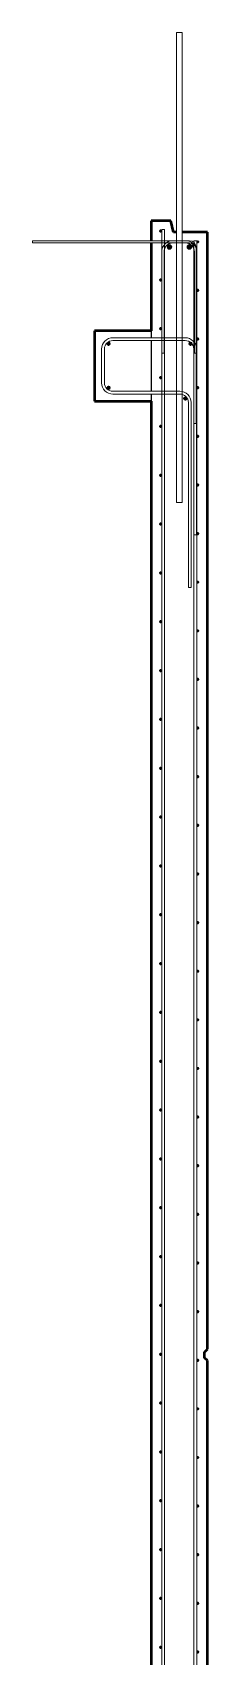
# Model space of a CAD drawing. Header units: millimetres. Extents: x 6744 to 22888, y -3063 to 10037.
# Drawn here: x 22268 to 22888, y 2598 to 8370 of the extents above; entities that cross this region are included whole.
import ezdxf

# ---------------------------------------------------------------- set-up
doc = ezdxf.new("R2010")
doc.units = ezdxf.units.MM
for name, color, linetype, lineweight in [('A-WALL', 113, 'Continuous', 25), ('S-BEAM', 12, 'Continuous', 18), ('S-RBAR', 171, 'Continuous', 18)]:
    doc.layers.add(name, color=color, linetype=linetype, lineweight=lineweight)

msp = doc.modelspace()

# ---------------------------------------------------------------- hatches: boundary and pattern name
at = {"layer": 'S-RBAR'}
h = msp.add_hatch(color=256, dxfattribs=at)
edge = h.paths.add_edge_path()
edge.add_arc((22721.69925, 7664.00692), 4, 0, 360)
for points in [[(22721.69925, 7660.00692), (22725.69925, 7664.00692), (22721.69925, 7668.00692), (22717.69925, 7664.00692)], [(22853.69925, 7622), (22857.69925, 7626), (22853.69925, 7630), (22849.69925, 7626)], [(22755.38312, 7600.02325), (22760.91098, 7607.6317), (22755.38312, 7615.24015), (22746.43884, 7612.33398), (22746.43884, 7602.92942)], [(22826.1949, 7600.02325), (22831.72277, 7607.6317), (22826.1949, 7615.24015), (22817.25063, 7612.33398), (22817.25063, 7602.92942)], [(22721.69925, 7486.44909), (22725.69925, 7490.44909), (22721.69925, 7494.44909), (22717.69925, 7490.44909)], [(22853.69925, 7449.17308), (22857.69925, 7453.17308), (22853.69925, 7457.17308), (22849.69925, 7453.17308)], [(22721.69925, 7312.89127), (22725.69925, 7316.89127), (22721.69925, 7320.89127), (22717.69925, 7316.89127)], [(22853.69925, 7276.34615), (22857.69925, 7280.34615), (22853.69925, 7284.34615), (22849.69925, 7280.34615)], [(22537.09132, 7257.66917), (22543.09132, 7263.66917), (22537.09132, 7269.66917), (22531.09132, 7263.66917)], [(22827.69925, 7257.66917), (22833.69925, 7263.66917), (22827.69925, 7269.66917), (22821.69925, 7263.66917)], [(22537.09132, 7101.07444), (22543.09132, 7107.07444), (22537.09132, 7113.07444), (22531.09132, 7107.07444)], [(22721.69925, 7139.33344), (22725.69925, 7143.33344), (22721.69925, 7147.33344), (22717.69925, 7143.33344)], [(22853.69925, 7103.51923), (22857.69925, 7107.51923), (22853.69925, 7111.51923), (22849.69925, 7107.51923)], [(22809.41504, 7062.80184), (22815.41504, 7068.80184), (22809.41504, 7074.80184), (22803.41504, 7068.80184)], [(22721.69925, 6965.77561), (22725.69925, 6969.77561), (22721.69925, 6973.77561), (22717.69925, 6969.77561)], [(22853.69925, 6930.69231), (22857.69925, 6934.69231), (22853.69925, 6938.69231), (22849.69925, 6934.69231)], [(22721.69925, 6792.21779), (22725.69925, 6796.21779), (22721.69925, 6800.21779), (22717.69925, 6796.21779)], [(22853.69925, 6757.86538), (22857.69925, 6761.86538), (22853.69925, 6765.86538), (22849.69925, 6761.86538)], [(22721.69925, 6618.65996), (22725.69925, 6622.65996), (22721.69925, 6626.65996), (22717.69925, 6622.65996)], [(22853.69925, 6585.03846), (22857.69925, 6589.03846), (22853.69925, 6593.03846), (22849.69925, 6589.03846)], [(22721.69925, 6445.10214), (22725.69925, 6449.10214), (22721.69925, 6453.10214), (22717.69925, 6449.10214)], [(22853.69925, 6412.21154), (22857.69925, 6416.21154), (22853.69925, 6420.21154), (22849.69925, 6416.21154)], [(22721.69925, 6271.54431), (22725.69925, 6275.54431), (22721.69925, 6279.54431), (22717.69925, 6275.54431)], [(22853.69925, 6239.38462), (22857.69925, 6243.38462), (22853.69925, 6247.38462), (22849.69925, 6243.38462)], [(22721.69925, 6097.98649), (22725.69925, 6101.98649), (22721.69925, 6105.98649), (22717.69925, 6101.98649)], [(22853.69925, 6066.55769), (22857.69925, 6070.55769), (22853.69925, 6074.55769), (22849.69925, 6070.55769)], [(22721.69925, 5924.42866), (22725.69925, 5928.42866), (22721.69925, 5932.42866), (22717.69925, 5928.42866)], [(22853.69925, 5893.73077), (22857.69925, 5897.73077), (22853.69925, 5901.73077), (22849.69925, 5897.73077)], [(22721.69925, 5750.87084), (22725.69925, 5754.87084), (22721.69925, 5758.87084), (22717.69925, 5754.87084)], [(22853.69925, 5720.90385), (22857.69925, 5724.90385), (22853.69925, 5728.90385), (22849.69925, 5724.90385)], [(22721.69925, 5577.31301), (22725.69925, 5581.31301), (22721.69925, 5585.31301), (22717.69925, 5581.31301)], [(22853.69925, 5548.07692), (22857.69925, 5552.07692), (22853.69925, 5556.07692), (22849.69925, 5552.07692)], [(22721.69925, 5403.75519), (22725.69925, 5407.75519), (22721.69925, 5411.75519), (22717.69925, 5407.75519)], [(22853.69925, 5375.25), (22857.69925, 5379.25), (22853.69925, 5383.25), (22849.69925, 5379.25)], [(22721.69925, 5230.19736), (22725.69925, 5234.19736), (22721.69925, 5238.19736), (22717.69925, 5234.19736)], [(22853.69925, 5202.42308), (22857.69925, 5206.42308), (22853.69925, 5210.42308), (22849.69925, 5206.42308)], [(22721.69925, 5056.63954), (22725.69925, 5060.63954), (22721.69925, 5064.63954), (22717.69925, 5060.63954)], [(22853.69925, 5029.59615), (22857.69925, 5033.59615), (22853.69925, 5037.59615), (22849.69925, 5033.59615)], [(22721.69925, 4883.08171), (22725.69925, 4887.08171), (22721.69925, 4891.08171), (22717.69925, 4887.08171)], [(22853.69925, 4856.76923), (22857.69925, 4860.76923), (22853.69925, 4864.76923), (22849.69925, 4860.76923)], [(22721.69925, 4709.52389), (22725.69925, 4713.52389), (22721.69925, 4717.52389), (22717.69925, 4713.52389)], [(22853.69925, 4683.94231), (22857.69925, 4687.94231), (22853.69925, 4691.94231), (22849.69925, 4687.94231)], [(22721.69925, 4535.96606), (22725.69925, 4539.96606), (22721.69925, 4543.96606), (22717.69925, 4539.96606)], [(22853.69925, 4511.11538), (22857.69925, 4515.11538), (22853.69925, 4519.11538), (22849.69925, 4515.11538)], [(22721.69925, 4362.40824), (22725.69925, 4366.40824), (22721.69925, 4370.40824), (22717.69925, 4366.40824)], [(22853.69925, 4338.28846), (22857.69925, 4342.28846), (22853.69925, 4346.28846), (22849.69925, 4342.28846)], [(22721.69925, 4188.85041), (22725.69925, 4192.85041), (22721.69925, 4196.85041), (22717.69925, 4192.85041)], [(22853.69925, 4165.46154), (22857.69925, 4169.46154), (22853.69925, 4173.46154), (22849.69925, 4169.46154)], [(22721.69925, 4015.29258), (22725.69925, 4019.29258), (22721.69925, 4023.29258), (22717.69925, 4019.29258)], [(22853.69925, 3992.63462), (22857.69925, 3996.63462), (22853.69925, 4000.63462), (22849.69925, 3996.63462)], [(22721.69925, 3841.73476), (22725.69925, 3845.73476), (22721.69925, 3849.73476), (22717.69925, 3845.73476)], [(22853.69925, 3819.80769), (22857.69925, 3823.80769), (22853.69925, 3827.80769), (22849.69925, 3823.80769)], [(22721.69925, 3668.17693), (22725.69925, 3672.17693), (22721.69925, 3676.17693), (22717.69925, 3672.17693)], [(22853.69925, 3646.98077), (22857.69925, 3650.98077), (22853.69925, 3654.98077), (22849.69925, 3650.98077)], [(22721.69925, 3494.61911), (22725.69925, 3498.61911), (22721.69925, 3502.61911), (22717.69925, 3498.61911)], [(22853.69925, 3474.15385), (22857.69925, 3478.15385), (22853.69925, 3482.15385), (22849.69925, 3478.15385)], [(22721.69925, 3321.06128), (22725.69925, 3325.06128), (22721.69925, 3329.06128), (22717.69925, 3325.06128)], [(22853.69925, 3301.32692), (22857.69925, 3305.32692), (22853.69925, 3309.32692), (22849.69925, 3305.32692)], [(22721.69925, 3147.50346), (22725.69925, 3151.50346), (22721.69925, 3155.50346), (22717.69925, 3151.50346)], [(22853.69925, 3128.5), (22857.69925, 3132.5), (22853.69925, 3136.5), (22849.69925, 3132.5)], [(22721.69925, 2973.94563), (22725.69925, 2977.94563), (22721.69925, 2981.94563), (22717.69925, 2977.94563)], [(22853.69925, 2955.67308), (22857.69925, 2959.67308), (22853.69925, 2963.67308), (22849.69925, 2959.67308)], [(22721.69925, 2800.38781), (22725.69925, 2804.38781), (22721.69925, 2808.38781), (22717.69925, 2804.38781)], [(22853.69925, 2782.84615), (22857.69925, 2786.84615), (22853.69925, 2790.84615), (22849.69925, 2786.84615)], [(22721.69925, 2626.82998), (22725.69925, 2630.82998), (22721.69925, 2634.82998), (22717.69925, 2630.82998)], [(22853.69925, 2610.01923), (22857.69925, 2614.01923), (22853.69925, 2618.01923), (22849.69925, 2614.01923)]]:
    msp.add_hatch(color=256, dxfattribs=at).paths.add_polyline_path(points)
h = msp.add_hatch(color=256, dxfattribs=at)
edge = h.paths.add_edge_path()
edge.add_arc((22853.69925, 7626), 4, 0, 360)
h = msp.add_hatch(color=256, dxfattribs=at)
edge = h.paths.add_edge_path()
edge.add_arc((22752.91098, 7607.6317), 8, 0, 360)
h = msp.add_hatch(color=256, dxfattribs=at)
edge = h.paths.add_edge_path()
edge.add_arc((22823.72277, 7607.6317), 8, 0, 360)
h = msp.add_hatch(color=256, dxfattribs=at)
edge = h.paths.add_edge_path()
edge.add_arc((22721.69925, 7490.44909), 4, 0, 360)
h = msp.add_hatch(color=256, dxfattribs=at)
edge = h.paths.add_edge_path()
edge.add_arc((22853.69925, 7453.17308), 4, 0, 360)
h = msp.add_hatch(color=256, dxfattribs=at)
edge = h.paths.add_edge_path()
edge.add_arc((22721.69925, 7316.89127), 4, 0, 360)
h = msp.add_hatch(color=256, dxfattribs=at)
edge = h.paths.add_edge_path()
edge.add_arc((22853.69925, 7280.34615), 4, 0, 360)
h = msp.add_hatch(color=256, dxfattribs=at)
edge = h.paths.add_edge_path()
edge.add_arc((22537.09132, 7263.66917), 6, 0, 360)
h = msp.add_hatch(color=256, dxfattribs=at)
edge = h.paths.add_edge_path()
edge.add_arc((22827.69925, 7263.66917), 6, 0, 360)
h = msp.add_hatch(color=256, dxfattribs=at)
edge = h.paths.add_edge_path()
edge.add_arc((22537.09132, 7107.07444), 6, 0, 360)
h = msp.add_hatch(color=256, dxfattribs=at)
edge = h.paths.add_edge_path()
edge.add_arc((22721.69925, 7143.33344), 4, 0, 360)
h = msp.add_hatch(color=256, dxfattribs=at)
edge = h.paths.add_edge_path()
edge.add_arc((22853.69925, 7107.51923), 4, 0, 360)
h = msp.add_hatch(color=256, dxfattribs=at)
edge = h.paths.add_edge_path()
edge.add_arc((22809.41504, 7068.80184), 6, 0, 360)
h = msp.add_hatch(color=256, dxfattribs=at)
edge = h.paths.add_edge_path()
edge.add_arc((22721.69925, 6969.77561), 4, 0, 360)
h = msp.add_hatch(color=256, dxfattribs=at)
edge = h.paths.add_edge_path()
edge.add_arc((22853.69925, 6934.69231), 4, 0, 360)
h = msp.add_hatch(color=256, dxfattribs=at)
edge = h.paths.add_edge_path()
edge.add_arc((22721.69925, 6796.21779), 4, 0, 360)
h = msp.add_hatch(color=256, dxfattribs=at)
edge = h.paths.add_edge_path()
edge.add_arc((22853.69925, 6761.86538), 4, 0, 360)
h = msp.add_hatch(color=256, dxfattribs=at)
edge = h.paths.add_edge_path()
edge.add_arc((22721.69925, 6622.65996), 4, 0, 360)
h = msp.add_hatch(color=256, dxfattribs=at)
edge = h.paths.add_edge_path()
edge.add_arc((22853.69925, 6589.03846), 4, 0, 360)
h = msp.add_hatch(color=256, dxfattribs=at)
edge = h.paths.add_edge_path()
edge.add_arc((22721.69925, 6449.10214), 4, 0, 360)
h = msp.add_hatch(color=256, dxfattribs=at)
edge = h.paths.add_edge_path()
edge.add_arc((22853.69925, 6416.21154), 4, 0, 360)
h = msp.add_hatch(color=256, dxfattribs=at)
edge = h.paths.add_edge_path()
edge.add_arc((22721.69925, 6275.54431), 4, 0, 360)
h = msp.add_hatch(color=256, dxfattribs=at)
edge = h.paths.add_edge_path()
edge.add_arc((22853.69925, 6243.38462), 4, 0, 360)
h = msp.add_hatch(color=256, dxfattribs=at)
edge = h.paths.add_edge_path()
edge.add_arc((22721.69925, 6101.98649), 4, 0, 360)
h = msp.add_hatch(color=256, dxfattribs=at)
edge = h.paths.add_edge_path()
edge.add_arc((22853.69925, 6070.55769), 4, 0, 360)
h = msp.add_hatch(color=256, dxfattribs=at)
edge = h.paths.add_edge_path()
edge.add_arc((22721.69925, 5928.42866), 4, 0, 360)
h = msp.add_hatch(color=256, dxfattribs=at)
edge = h.paths.add_edge_path()
edge.add_arc((22853.69925, 5897.73077), 4, 0, 360)
h = msp.add_hatch(color=256, dxfattribs=at)
edge = h.paths.add_edge_path()
edge.add_arc((22721.69925, 5754.87084), 4, 0, 360)
h = msp.add_hatch(color=256, dxfattribs=at)
edge = h.paths.add_edge_path()
edge.add_arc((22853.69925, 5724.90385), 4, 0, 360)
h = msp.add_hatch(color=256, dxfattribs=at)
edge = h.paths.add_edge_path()
edge.add_arc((22721.69925, 5581.31301), 4, 0, 360)
h = msp.add_hatch(color=256, dxfattribs=at)
edge = h.paths.add_edge_path()
edge.add_arc((22853.69925, 5552.07692), 4, 0, 360)
h = msp.add_hatch(color=256, dxfattribs=at)
edge = h.paths.add_edge_path()
edge.add_arc((22721.69925, 5407.75519), 4, 0, 360)
h = msp.add_hatch(color=256, dxfattribs=at)
edge = h.paths.add_edge_path()
edge.add_arc((22853.69925, 5379.25), 4, 0, 360)
h = msp.add_hatch(color=256, dxfattribs=at)
edge = h.paths.add_edge_path()
edge.add_arc((22721.69925, 5234.19736), 4, 0, 360)
h = msp.add_hatch(color=256, dxfattribs=at)
edge = h.paths.add_edge_path()
edge.add_arc((22853.69925, 5206.42308), 4, 0, 360)
h = msp.add_hatch(color=256, dxfattribs=at)
edge = h.paths.add_edge_path()
edge.add_arc((22721.69925, 5060.63954), 4, 0, 360)
h = msp.add_hatch(color=256, dxfattribs=at)
edge = h.paths.add_edge_path()
edge.add_arc((22853.69925, 5033.59615), 4, 0, 360)
h = msp.add_hatch(color=256, dxfattribs=at)
edge = h.paths.add_edge_path()
edge.add_arc((22721.69925, 4887.08171), 4, 0, 360)
h = msp.add_hatch(color=256, dxfattribs=at)
edge = h.paths.add_edge_path()
edge.add_arc((22853.69925, 4860.76923), 4, 0, 360)
h = msp.add_hatch(color=256, dxfattribs=at)
edge = h.paths.add_edge_path()
edge.add_arc((22721.69925, 4713.52389), 4, 0, 360)
h = msp.add_hatch(color=256, dxfattribs=at)
edge = h.paths.add_edge_path()
edge.add_arc((22853.69925, 4687.94231), 4, 0, 360)
h = msp.add_hatch(color=256, dxfattribs=at)
edge = h.paths.add_edge_path()
edge.add_arc((22721.69925, 4539.96606), 4, 0, 360)
h = msp.add_hatch(color=256, dxfattribs=at)
edge = h.paths.add_edge_path()
edge.add_arc((22853.69925, 4515.11538), 4, 0, 360)
h = msp.add_hatch(color=256, dxfattribs=at)
edge = h.paths.add_edge_path()
edge.add_arc((22721.69925, 4366.40824), 4, 0, 360)
h = msp.add_hatch(color=256, dxfattribs=at)
edge = h.paths.add_edge_path()
edge.add_arc((22853.69925, 4342.28846), 4, 0, 360)
h = msp.add_hatch(color=256, dxfattribs=at)
edge = h.paths.add_edge_path()
edge.add_arc((22721.69925, 4192.85041), 4, 0, 360)
h = msp.add_hatch(color=256, dxfattribs=at)
edge = h.paths.add_edge_path()
edge.add_arc((22853.69925, 4169.46154), 4, 0, 360)
h = msp.add_hatch(color=256, dxfattribs=at)
edge = h.paths.add_edge_path()
edge.add_arc((22721.69925, 4019.29258), 4, 0, 360)
h = msp.add_hatch(color=256, dxfattribs=at)
edge = h.paths.add_edge_path()
edge.add_arc((22853.69925, 3996.63462), 4, 0, 360)
h = msp.add_hatch(color=256, dxfattribs=at)
edge = h.paths.add_edge_path()
edge.add_arc((22721.69925, 3845.73476), 4, 0, 360)
h = msp.add_hatch(color=256, dxfattribs=at)
edge = h.paths.add_edge_path()
edge.add_arc((22853.69925, 3823.80769), 4, 0, 360)
h = msp.add_hatch(color=256, dxfattribs=at)
edge = h.paths.add_edge_path()
edge.add_arc((22721.69925, 3672.17693), 4, 0, 360)
h = msp.add_hatch(color=256, dxfattribs=at)
edge = h.paths.add_edge_path()
edge.add_arc((22853.69925, 3650.98077), 4, 0, 360)
h = msp.add_hatch(color=256, dxfattribs=at)
edge = h.paths.add_edge_path()
edge.add_arc((22721.69925, 3498.61911), 4, 0, 360)
h = msp.add_hatch(color=256, dxfattribs=at)
edge = h.paths.add_edge_path()
edge.add_arc((22853.69925, 3478.15385), 4, 0, 360)
h = msp.add_hatch(color=256, dxfattribs=at)
edge = h.paths.add_edge_path()
edge.add_arc((22721.69925, 3325.06128), 4, 0, 360)
h = msp.add_hatch(color=256, dxfattribs=at)
edge = h.paths.add_edge_path()
edge.add_arc((22853.69925, 3305.32692), 4, 0, 360)
h = msp.add_hatch(color=256, dxfattribs=at)
edge = h.paths.add_edge_path()
edge.add_arc((22721.69925, 3151.50346), 4, 0, 360)
h = msp.add_hatch(color=256, dxfattribs=at)
edge = h.paths.add_edge_path()
edge.add_arc((22853.69925, 3132.5), 4, 0, 360)
h = msp.add_hatch(color=256, dxfattribs=at)
edge = h.paths.add_edge_path()
edge.add_arc((22721.69925, 2977.94563), 4, 0, 360)
h = msp.add_hatch(color=256, dxfattribs=at)
edge = h.paths.add_edge_path()
edge.add_arc((22853.69925, 2959.67308), 4, 0, 360)
h = msp.add_hatch(color=256, dxfattribs=at)
edge = h.paths.add_edge_path()
edge.add_arc((22721.69925, 2804.38781), 4, 0, 360)
h = msp.add_hatch(color=256, dxfattribs=at)
edge = h.paths.add_edge_path()
edge.add_arc((22853.69925, 2786.84615), 4, 0, 360)
h = msp.add_hatch(color=256, dxfattribs=at)
edge = h.paths.add_edge_path()
edge.add_arc((22721.69925, 2630.82998), 4, 0, 360)
h = msp.add_hatch(color=256, dxfattribs=at)
edge = h.paths.add_edge_path()
edge.add_arc((22853.69925, 2614.01923), 4, 0, 360)

# ---------------------------------------------------------------- linework, layer by layer
at = {"layer": 'A-WALL', "lineweight": 50}
for p, q in [((22757.66267, 7700), (22687.69925, 7700)), ((22687.69925, 7700), (22687.69925, 7630)), ((22767.66267, 7660), (22757.66267, 7700)), ((22687.69925, 7622), (22687.69925, 7310)), ((22777.69925, 7660), (22767.66267, 7660)), ((22887.69925, 7660), (22797.69925, 7660)), ((22887.69925, 3689.94073), (22887.69925, 7660)), ((22687.69925, 7060), (22687.69925, 1003)), ((22877.75852, 3680), (22887.69925, 3689.94073)), ((22877.75852, 3660), (22877.75852, 3680)), ((22887.69925, 3650.05927), (22877.75852, 3660)), ((22887.69925, 1771.20056), (22887.69925, 3650.05927))]:
    msp.add_line(p, q, dxfattribs=at)
at = {"layer": 'A-WALL'}
for p, q in [((22687.69925, 7310), (22687.69925, 7285)), ((22687.69925, 7275), (22687.69925, 7095)), ((22687.69925, 7085), (22687.69925, 7060))]:
    msp.add_line(p, q, dxfattribs=at)
at = {"layer": 'S-BEAM', "lineweight": 50}
for p, q in [((22687.69925, 7310), (22487.69925, 7310)), ((22487.69925, 7310), (22487.69925, 7060)), ((22487.69925, 7060), (22687.69925, 7060))]:
    msp.add_line(p, q, dxfattribs=at)
at = {"layer": 'S-BEAM'}
for p, q in [((22687.69925, 7285), (22687.69925, 7310)), ((22687.69925, 7095), (22687.69925, 7275)), ((22687.69925, 7060), (22687.69925, 7085))]:
    msp.add_line(p, q, dxfattribs=at)
at = {"layer": 'S-RBAR'}
for p, q in [((22797.69925, 8370), (22777.69925, 8370)), ((22777.69925, 6700), (22777.69925, 8370)), ((22797.69925, 6700), (22797.69925, 8370)), ((22823.69925, 7630), (22267.69925, 7630)), ((22267.69925, 7630), (22267.69925, 7622)), ((22823.69925, 7622), (22267.69925, 7622)), ((22721.69925, 7668.00692), (22717.69925, 7664.00692)), ((22717.69925, 7664.00692), (22721.69925, 7660.00692)), ((22725.69925, 7664.00692), (22721.69925, 7668.00692)), ((22721.69925, 7660.00692), (22725.69925, 7664.00692)), ((22735.8, 7670), (22725.8, 7670)), ((22725.8, -1365), (22725.8, 7670)), ((22735.8, -1365), (22735.8, 7670)), ((22809.69925, 7630), (22765.69925, 7630)), ((22809.69925, 7622), (22765.69925, 7622)), ((22849.59849, 7630), (22839.59849, 7630)), ((22839.59849, -1365), (22839.59849, 7630)), ((22849.59849, -1365), (22849.59849, 7630)), ((22853.69925, 7630), (22849.69925, 7626)), ((22849.69925, 7626), (22853.69925, 7622)), ((22857.69925, 7626), (22853.69925, 7630)), ((22853.69925, 7622), (22857.69925, 7626)), ((22725.69925, 7590), (22725.69925, 7230)), ((22733.69925, 7590), (22733.69925, 7230)), ((22755.38312, 7615.24015), (22746.43884, 7612.33398)), ((22746.43884, 7612.33398), (22746.43884, 7602.92942)), ((22746.43884, 7602.92942), (22755.38312, 7600.02325)), ((22760.91098, 7607.6317), (22755.38312, 7615.24015)), ((22755.38312, 7600.02325), (22760.91098, 7607.6317)), ((22826.1949, 7615.24015), (22817.25063, 7612.33398)), ((22817.25063, 7612.33398), (22817.25063, 7602.92942)), ((22817.25063, 7602.92942), (22826.1949, 7600.02325)), ((22831.72277, 7607.6317), (22826.1949, 7615.24015)), ((22826.1949, 7600.02325), (22831.72277, 7607.6317)), ((22839.69925, 6980.31382), (22839.69925, 7606)), ((22841.69925, 7230), (22841.69925, 7590)), ((22847.69925, 6980.31382), (22847.69925, 7606)), ((22849.69925, 7230), (22849.69925, 7590)), ((22721.69925, 7494.44909), (22717.69925, 7490.44909)), ((22717.69925, 7490.44909), (22721.69925, 7486.44909)), ((22725.69925, 7490.44909), (22721.69925, 7494.44909)), ((22721.69925, 7486.44909), (22725.69925, 7490.44909)), ((22853.69925, 7457.17308), (22849.69925, 7453.17308)), ((22849.69925, 7453.17308), (22853.69925, 7449.17308)), ((22857.69925, 7453.17308), (22853.69925, 7457.17308)), ((22853.69925, 7449.17308), (22857.69925, 7453.17308)), ((22552.69925, 7285), (22809.10908, 7285)), ((22552.69925, 7275), (22809.10908, 7275)), ((22721.69925, 7320.89127), (22717.69925, 7316.89127)), ((22717.69925, 7316.89127), (22721.69925, 7312.89127)), ((22725.69925, 7316.89127), (22721.69925, 7320.89127)), ((22721.69925, 7312.89127), (22725.69925, 7316.89127)), ((22853.69925, 7284.34615), (22849.69925, 7280.34615)), ((22849.69925, 7280.34615), (22853.69925, 7276.34615)), ((22857.69925, 7280.34615), (22853.69925, 7284.34615)), ((22853.69925, 7276.34615), (22857.69925, 7280.34615)), ((22512.69925, 7125), (22512.69925, 7245)), ((22522.69925, 7125), (22522.69925, 7245)), ((22537.09132, 7269.66917), (22531.09132, 7263.66917)), ((22531.09132, 7263.66917), (22537.09132, 7257.66917)), ((22543.09132, 7263.66917), (22537.09132, 7269.66917)), ((22537.09132, 7257.66917), (22543.09132, 7263.66917)), ((22725.69925, 7230), (22733.69925, 7230)), ((22827.69925, 7269.66917), (22821.69925, 7263.66917)), ((22821.69925, 7263.66917), (22827.69925, 7257.66917)), ((22833.69925, 7263.66917), (22827.69925, 7269.66917)), ((22827.69925, 7257.66917), (22833.69925, 7263.66917)), ((22839.10908, 7245), (22839.10908, 6585)), ((22849.69925, 7230), (22841.69925, 7230)), ((22849.10908, 7245), (22849.10908, 6585)), ((22537.09132, 7113.07444), (22531.09132, 7107.07444)), ((22531.09132, 7107.07444), (22537.09132, 7101.07444)), ((22543.09132, 7107.07444), (22537.09132, 7113.07444)), ((22537.09132, 7101.07444), (22543.09132, 7107.07444)), ((22721.69925, 7147.33344), (22717.69925, 7143.33344)), ((22717.69925, 7143.33344), (22721.69925, 7139.33344)), ((22725.69925, 7143.33344), (22721.69925, 7147.33344)), ((22721.69925, 7139.33344), (22725.69925, 7143.33344)), ((22853.69925, 7111.51923), (22849.69925, 7107.51923)), ((22849.69925, 7107.51923), (22853.69925, 7103.51923)), ((22857.69925, 7107.51923), (22853.69925, 7111.51923)), ((22853.69925, 7103.51923), (22857.69925, 7107.51923)), ((22790.11846, 7095), (22552.69925, 7095)), ((22790.11846, 7085), (22552.69925, 7085)), ((22809.41504, 7074.80184), (22803.41504, 7068.80184)), ((22803.41504, 7068.80184), (22809.41504, 7062.80184)), ((22815.41504, 7068.80184), (22809.41504, 7074.80184)), ((22809.41504, 7062.80184), (22815.41504, 7068.80184)), ((22820.11846, 6397), (22820.11846, 7055)), ((22830.11846, 6397), (22830.11846, 7055)), ((22721.69925, 6973.77561), (22717.69925, 6969.77561)), ((22717.69925, 6969.77561), (22721.69925, 6965.77561)), ((22725.69925, 6969.77561), (22721.69925, 6973.77561)), ((22721.69925, 6965.77561), (22725.69925, 6969.77561)), ((22847.69925, 6980.31382), (22839.69925, 6980.31382)), ((22853.69925, 6938.69231), (22849.69925, 6934.69231)), ((22849.69925, 6934.69231), (22853.69925, 6930.69231)), ((22857.69925, 6934.69231), (22853.69925, 6938.69231)), ((22853.69925, 6930.69231), (22857.69925, 6934.69231)), ((22721.69925, 6800.21779), (22717.69925, 6796.21779)), ((22717.69925, 6796.21779), (22721.69925, 6792.21779)), ((22725.69925, 6796.21779), (22721.69925, 6800.21779)), ((22721.69925, 6792.21779), (22725.69925, 6796.21779)), ((22853.69925, 6765.86538), (22849.69925, 6761.86538)), ((22849.69925, 6761.86538), (22853.69925, 6757.86538)), ((22857.69925, 6761.86538), (22853.69925, 6765.86538)), ((22853.69925, 6757.86538), (22857.69925, 6761.86538)), ((22797.69925, 6700), (22777.69925, 6700)), ((22721.69925, 6626.65996), (22717.69925, 6622.65996)), ((22717.69925, 6622.65996), (22721.69925, 6618.65996)), ((22725.69925, 6622.65996), (22721.69925, 6626.65996)), ((22721.69925, 6618.65996), (22725.69925, 6622.65996)), ((22839.10908, 6585), (22849.10908, 6585)), ((22853.69925, 6593.03846), (22849.69925, 6589.03846)), ((22849.69925, 6589.03846), (22853.69925, 6585.03846)), ((22857.69925, 6589.03846), (22853.69925, 6593.03846)), ((22853.69925, 6585.03846), (22857.69925, 6589.03846)), ((22721.69925, 6453.10214), (22717.69925, 6449.10214)), ((22717.69925, 6449.10214), (22721.69925, 6445.10214)), ((22725.69925, 6449.10214), (22721.69925, 6453.10214)), ((22721.69925, 6445.10214), (22725.69925, 6449.10214)), ((22853.69925, 6420.21154), (22849.69925, 6416.21154)), ((22849.69925, 6416.21154), (22853.69925, 6412.21154)), ((22857.69925, 6416.21154), (22853.69925, 6420.21154)), ((22853.69925, 6412.21154), (22857.69925, 6416.21154)), ((22830.11846, 6397), (22820.11846, 6397)), ((22721.69925, 6279.54431), (22717.69925, 6275.54431)), ((22717.69925, 6275.54431), (22721.69925, 6271.54431)), ((22725.69925, 6275.54431), (22721.69925, 6279.54431)), ((22721.69925, 6271.54431), (22725.69925, 6275.54431)), ((22853.69925, 6247.38462), (22849.69925, 6243.38462)), ((22849.69925, 6243.38462), (22853.69925, 6239.38462)), ((22857.69925, 6243.38462), (22853.69925, 6247.38462)), ((22853.69925, 6239.38462), (22857.69925, 6243.38462)), ((22721.69925, 6105.98649), (22717.69925, 6101.98649)), ((22717.69925, 6101.98649), (22721.69925, 6097.98649)), ((22725.69925, 6101.98649), (22721.69925, 6105.98649)), ((22721.69925, 6097.98649), (22725.69925, 6101.98649)), ((22853.69925, 6074.55769), (22849.69925, 6070.55769)), ((22849.69925, 6070.55769), (22853.69925, 6066.55769)), ((22857.69925, 6070.55769), (22853.69925, 6074.55769)), ((22853.69925, 6066.55769), (22857.69925, 6070.55769)), ((22721.69925, 5932.42866), (22717.69925, 5928.42866)), ((22717.69925, 5928.42866), (22721.69925, 5924.42866)), ((22725.69925, 5928.42866), (22721.69925, 5932.42866)), ((22721.69925, 5924.42866), (22725.69925, 5928.42866)), ((22853.69925, 5901.73077), (22849.69925, 5897.73077)), ((22849.69925, 5897.73077), (22853.69925, 5893.73077)), ((22857.69925, 5897.73077), (22853.69925, 5901.73077)), ((22853.69925, 5893.73077), (22857.69925, 5897.73077)), ((22721.69925, 5758.87084), (22717.69925, 5754.87084)), ((22717.69925, 5754.87084), (22721.69925, 5750.87084)), ((22725.69925, 5754.87084), (22721.69925, 5758.87084)), ((22721.69925, 5750.87084), (22725.69925, 5754.87084)), ((22853.69925, 5728.90385), (22849.69925, 5724.90385)), ((22849.69925, 5724.90385), (22853.69925, 5720.90385)), ((22857.69925, 5724.90385), (22853.69925, 5728.90385)), ((22853.69925, 5720.90385), (22857.69925, 5724.90385)), ((22721.69925, 5585.31301), (22717.69925, 5581.31301)), ((22717.69925, 5581.31301), (22721.69925, 5577.31301)), ((22725.69925, 5581.31301), (22721.69925, 5585.31301)), ((22721.69925, 5577.31301), (22725.69925, 5581.31301)), ((22853.69925, 5556.07692), (22849.69925, 5552.07692)), ((22849.69925, 5552.07692), (22853.69925, 5548.07692)), ((22857.69925, 5552.07692), (22853.69925, 5556.07692)), ((22853.69925, 5548.07692), (22857.69925, 5552.07692)), ((22721.69925, 5411.75519), (22717.69925, 5407.75519)), ((22717.69925, 5407.75519), (22721.69925, 5403.75519)), ((22725.69925, 5407.75519), (22721.69925, 5411.75519)), ((22721.69925, 5403.75519), (22725.69925, 5407.75519)), ((22853.69925, 5383.25), (22849.69925, 5379.25)), ((22849.69925, 5379.25), (22853.69925, 5375.25)), ((22857.69925, 5379.25), (22853.69925, 5383.25)), ((22853.69925, 5375.25), (22857.69925, 5379.25)), ((22721.69925, 5238.19736), (22717.69925, 5234.19736)), ((22717.69925, 5234.19736), (22721.69925, 5230.19736)), ((22725.69925, 5234.19736), (22721.69925, 5238.19736)), ((22721.69925, 5230.19736), (22725.69925, 5234.19736)), ((22853.69925, 5210.42308), (22849.69925, 5206.42308)), ((22849.69925, 5206.42308), (22853.69925, 5202.42308)), ((22857.69925, 5206.42308), (22853.69925, 5210.42308)), ((22853.69925, 5202.42308), (22857.69925, 5206.42308)), ((22721.69925, 5064.63954), (22717.69925, 5060.63954)), ((22717.69925, 5060.63954), (22721.69925, 5056.63954)), ((22725.69925, 5060.63954), (22721.69925, 5064.63954)), ((22721.69925, 5056.63954), (22725.69925, 5060.63954)), ((22853.69925, 5037.59615), (22849.69925, 5033.59615)), ((22849.69925, 5033.59615), (22853.69925, 5029.59615)), ((22857.69925, 5033.59615), (22853.69925, 5037.59615)), ((22853.69925, 5029.59615), (22857.69925, 5033.59615)), ((22721.69925, 4891.08171), (22717.69925, 4887.08171)), ((22717.69925, 4887.08171), (22721.69925, 4883.08171)), ((22725.69925, 4887.08171), (22721.69925, 4891.08171)), ((22721.69925, 4883.08171), (22725.69925, 4887.08171)), ((22853.69925, 4864.76923), (22849.69925, 4860.76923)), ((22849.69925, 4860.76923), (22853.69925, 4856.76923)), ((22857.69925, 4860.76923), (22853.69925, 4864.76923)), ((22853.69925, 4856.76923), (22857.69925, 4860.76923)), ((22721.69925, 4717.52389), (22717.69925, 4713.52389)), ((22717.69925, 4713.52389), (22721.69925, 4709.52389)), ((22725.69925, 4713.52389), (22721.69925, 4717.52389)), ((22721.69925, 4709.52389), (22725.69925, 4713.52389)), ((22853.69925, 4691.94231), (22849.69925, 4687.94231)), ((22849.69925, 4687.94231), (22853.69925, 4683.94231)), ((22857.69925, 4687.94231), (22853.69925, 4691.94231)), ((22853.69925, 4683.94231), (22857.69925, 4687.94231)), ((22721.69925, 4543.96606), (22717.69925, 4539.96606)), ((22717.69925, 4539.96606), (22721.69925, 4535.96606)), ((22725.69925, 4539.96606), (22721.69925, 4543.96606)), ((22721.69925, 4535.96606), (22725.69925, 4539.96606)), ((22853.69925, 4519.11538), (22849.69925, 4515.11538)), ((22849.69925, 4515.11538), (22853.69925, 4511.11538)), ((22857.69925, 4515.11538), (22853.69925, 4519.11538)), ((22853.69925, 4511.11538), (22857.69925, 4515.11538)), ((22721.69925, 4370.40824), (22717.69925, 4366.40824)), ((22717.69925, 4366.40824), (22721.69925, 4362.40824)), ((22725.69925, 4366.40824), (22721.69925, 4370.40824)), ((22721.69925, 4362.40824), (22725.69925, 4366.40824)), ((22853.69925, 4346.28846), (22849.69925, 4342.28846)), ((22849.69925, 4342.28846), (22853.69925, 4338.28846)), ((22857.69925, 4342.28846), (22853.69925, 4346.28846)), ((22853.69925, 4338.28846), (22857.69925, 4342.28846)), ((22721.69925, 4196.85041), (22717.69925, 4192.85041)), ((22717.69925, 4192.85041), (22721.69925, 4188.85041)), ((22725.69925, 4192.85041), (22721.69925, 4196.85041)), ((22721.69925, 4188.85041), (22725.69925, 4192.85041)), ((22853.69925, 4173.46154), (22849.69925, 4169.46154)), ((22849.69925, 4169.46154), (22853.69925, 4165.46154)), ((22857.69925, 4169.46154), (22853.69925, 4173.46154)), ((22853.69925, 4165.46154), (22857.69925, 4169.46154)), ((22721.69925, 4023.29258), (22717.69925, 4019.29258)), ((22717.69925, 4019.29258), (22721.69925, 4015.29258)), ((22725.69925, 4019.29258), (22721.69925, 4023.29258)), ((22721.69925, 4015.29258), (22725.69925, 4019.29258)), ((22853.69925, 4000.63462), (22849.69925, 3996.63462)), ((22849.69925, 3996.63462), (22853.69925, 3992.63462)), ((22857.69925, 3996.63462), (22853.69925, 4000.63462)), ((22853.69925, 3992.63462), (22857.69925, 3996.63462)), ((22721.69925, 3849.73476), (22717.69925, 3845.73476)), ((22717.69925, 3845.73476), (22721.69925, 3841.73476)), ((22725.69925, 3845.73476), (22721.69925, 3849.73476)), ((22721.69925, 3841.73476), (22725.69925, 3845.73476)), ((22853.69925, 3827.80769), (22849.69925, 3823.80769)), ((22849.69925, 3823.80769), (22853.69925, 3819.80769)), ((22857.69925, 3823.80769), (22853.69925, 3827.80769)), ((22853.69925, 3819.80769), (22857.69925, 3823.80769)), ((22721.69925, 3676.17693), (22717.69925, 3672.17693)), ((22717.69925, 3672.17693), (22721.69925, 3668.17693)), ((22725.69925, 3672.17693), (22721.69925, 3676.17693)), ((22721.69925, 3668.17693), (22725.69925, 3672.17693)), ((22853.69925, 3654.98077), (22849.69925, 3650.98077)), ((22849.69925, 3650.98077), (22853.69925, 3646.98077)), ((22857.69925, 3650.98077), (22853.69925, 3654.98077)), ((22853.69925, 3646.98077), (22857.69925, 3650.98077)), ((22721.69925, 3502.61911), (22717.69925, 3498.61911)), ((22717.69925, 3498.61911), (22721.69925, 3494.61911)), ((22725.69925, 3498.61911), (22721.69925, 3502.61911)), ((22721.69925, 3494.61911), (22725.69925, 3498.61911)), ((22853.69925, 3482.15385), (22849.69925, 3478.15385)), ((22849.69925, 3478.15385), (22853.69925, 3474.15385)), ((22857.69925, 3478.15385), (22853.69925, 3482.15385)), ((22853.69925, 3474.15385), (22857.69925, 3478.15385)), ((22721.69925, 3329.06128), (22717.69925, 3325.06128)), ((22717.69925, 3325.06128), (22721.69925, 3321.06128)), ((22725.69925, 3325.06128), (22721.69925, 3329.06128)), ((22721.69925, 3321.06128), (22725.69925, 3325.06128)), ((22853.69925, 3309.32692), (22849.69925, 3305.32692)), ((22849.69925, 3305.32692), (22853.69925, 3301.32692)), ((22857.69925, 3305.32692), (22853.69925, 3309.32692)), ((22853.69925, 3301.32692), (22857.69925, 3305.32692)), ((22721.69925, 3155.50346), (22717.69925, 3151.50346)), ((22717.69925, 3151.50346), (22721.69925, 3147.50346)), ((22725.69925, 3151.50346), (22721.69925, 3155.50346)), ((22721.69925, 3147.50346), (22725.69925, 3151.50346)), ((22853.69925, 3136.5), (22849.69925, 3132.5)), ((22849.69925, 3132.5), (22853.69925, 3128.5)), ((22857.69925, 3132.5), (22853.69925, 3136.5)), ((22853.69925, 3128.5), (22857.69925, 3132.5)), ((22721.69925, 2981.94563), (22717.69925, 2977.94563)), ((22717.69925, 2977.94563), (22721.69925, 2973.94563)), ((22725.69925, 2977.94563), (22721.69925, 2981.94563)), ((22721.69925, 2973.94563), (22725.69925, 2977.94563)), ((22853.69925, 2963.67308), (22849.69925, 2959.67308)), ((22849.69925, 2959.67308), (22853.69925, 2955.67308)), ((22857.69925, 2959.67308), (22853.69925, 2963.67308)), ((22853.69925, 2955.67308), (22857.69925, 2959.67308)), ((22721.69925, 2808.38781), (22717.69925, 2804.38781)), ((22717.69925, 2804.38781), (22721.69925, 2800.38781)), ((22725.69925, 2804.38781), (22721.69925, 2808.38781)), ((22721.69925, 2800.38781), (22725.69925, 2804.38781)), ((22853.69925, 2790.84615), (22849.69925, 2786.84615)), ((22849.69925, 2786.84615), (22853.69925, 2782.84615)), ((22857.69925, 2786.84615), (22853.69925, 2790.84615)), ((22853.69925, 2782.84615), (22857.69925, 2786.84615)), ((22721.69925, 2634.82998), (22717.69925, 2630.82998)), ((22717.69925, 2630.82998), (22721.69925, 2626.82998)), ((22725.69925, 2630.82998), (22721.69925, 2634.82998)), ((22721.69925, 2626.82998), (22725.69925, 2630.82998)), ((22853.69925, 2618.01923), (22849.69925, 2614.01923)), ((22849.69925, 2614.01923), (22853.69925, 2610.01923)), ((22857.69925, 2614.01923), (22853.69925, 2618.01923)), ((22853.69925, 2610.01923), (22857.69925, 2614.01923))]:
    msp.add_line(p, q, dxfattribs=at)
for centre, radius in [((22721.69925, 7664.00692), 4), ((22853.69925, 7626), 4), ((22752.91098, 7607.6317), 8), ((22823.72277, 7607.6317), 8), ((22721.69925, 7490.44909), 4), ((22853.69925, 7453.17308), 4), ((22721.69925, 7316.89127), 4), ((22853.69925, 7280.34615), 4), ((22537.09132, 7263.66917), 6), ((22827.69925, 7263.66917), 6), ((22537.09132, 7107.07444), 6), ((22721.69925, 7143.33344), 4), ((22853.69925, 7107.51923), 4), ((22809.41504, 7068.80184), 6), ((22721.69925, 6969.77561), 4), ((22853.69925, 6934.69231), 4), ((22721.69925, 6796.21779), 4), ((22853.69925, 6761.86538), 4), ((22721.69925, 6622.65996), 4), ((22853.69925, 6589.03846), 4), ((22721.69925, 6449.10214), 4), ((22853.69925, 6416.21154), 4), ((22721.69925, 6275.54431), 4), ((22853.69925, 6243.38462), 4), ((22721.69925, 6101.98649), 4), ((22853.69925, 6070.55769), 4), ((22721.69925, 5928.42866), 4), ((22853.69925, 5897.73077), 4), ((22721.69925, 5754.87084), 4), ((22853.69925, 5724.90385), 4), ((22721.69925, 5581.31301), 4), ((22853.69925, 5552.07692), 4), ((22721.69925, 5407.75519), 4), ((22853.69925, 5379.25), 4), ((22721.69925, 5234.19736), 4), ((22853.69925, 5206.42308), 4), ((22721.69925, 5060.63954), 4), ((22853.69925, 5033.59615), 4), ((22721.69925, 4887.08171), 4), ((22853.69925, 4860.76923), 4), ((22721.69925, 4713.52389), 4), ((22853.69925, 4687.94231), 4), ((22721.69925, 4539.96606), 4), ((22853.69925, 4515.11538), 4), ((22721.69925, 4366.40824), 4), ((22853.69925, 4342.28846), 4), ((22721.69925, 4192.85041), 4), ((22853.69925, 4169.46154), 4), ((22721.69925, 4019.29258), 4), ((22853.69925, 3996.63462), 4), ((22721.69925, 3845.73476), 4), ((22853.69925, 3823.80769), 4), ((22721.69925, 3672.17693), 4), ((22853.69925, 3650.98077), 4), ((22721.69925, 3498.61911), 4), ((22853.69925, 3478.15385), 4), ((22721.69925, 3325.06128), 4), ((22853.69925, 3305.32692), 4), ((22721.69925, 3151.50346), 4), ((22853.69925, 3132.5), 4), ((22721.69925, 2977.94563), 4), ((22853.69925, 2959.67308), 4), ((22721.69925, 2804.38781), 4), ((22853.69925, 2786.84615), 4), ((22721.69925, 2630.82998), 4), ((22853.69925, 2614.01923), 4)]:
    msp.add_circle(centre, radius, dxfattribs=at)
for centre, radius, start, end in [((22765.69925, 7590), 40, 90, 180), ((22765.69925, 7590), 32, 90, 180), ((22809.69925, 7590), 40, 360, 90), ((22809.69925, 7590), 32, 0, 90), ((22823.69925, 7606), 24, 0, 90), ((22823.69925, 7606), 16, 0, 90), ((22552.69925, 7245), 40, 90, 180), ((22552.69925, 7245), 30, 90, 180), ((22809.10908, 7245), 40, 360, 90), ((22809.10908, 7245), 30, 360, 90), ((22552.69925, 7125), 40, 180, 270), ((22552.69925, 7125), 30, 180, 270), ((22790.11846, 7055), 40, 360, 90), ((22790.11846, 7055), 30, 360, 90)]:
    msp.add_arc(centre, radius, start, end, dxfattribs=at)

doc.saveas('drawing.dxf')
